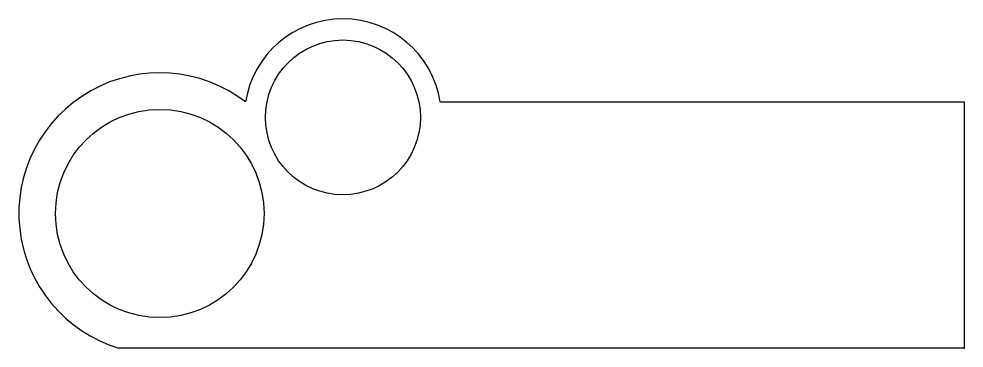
# Model space of a CAD drawing. Header units: millimetres. Extents: x -134 to 0, y 0 to 47.
import ezdxf

# ---------------------------------------------------------------- set-up
doc = ezdxf.new("R2010")
doc.units = ezdxf.units.MM
doc.layers.get('0').update_dxf_attribs({"linetype": 'CONTINUOUS'})

msp = doc.modelspace()

# ---------------------------------------------------------------- linework, layer by layer
for p, q in [((-74.35, 35), (0, 35)), ((0, 35), (0, 0)), ((0, 0), (-120, 0))]:
    msp.add_line(p, q)
for centre, radius in [((-88.18, 32.79), 11), ((-114.18, 19.13), 14.8)]:
    msp.add_circle(centre, radius)
for centre, radius, start, end in [((-88.18, 32.79), 14, 9.0789, 170.9211), ((-114.18, 19.13), 20, 52.4994, 253.0684)]:
    msp.add_arc(centre, radius, start, end)
msp.add_point((0, 0))

doc.saveas('drawing.dxf')
